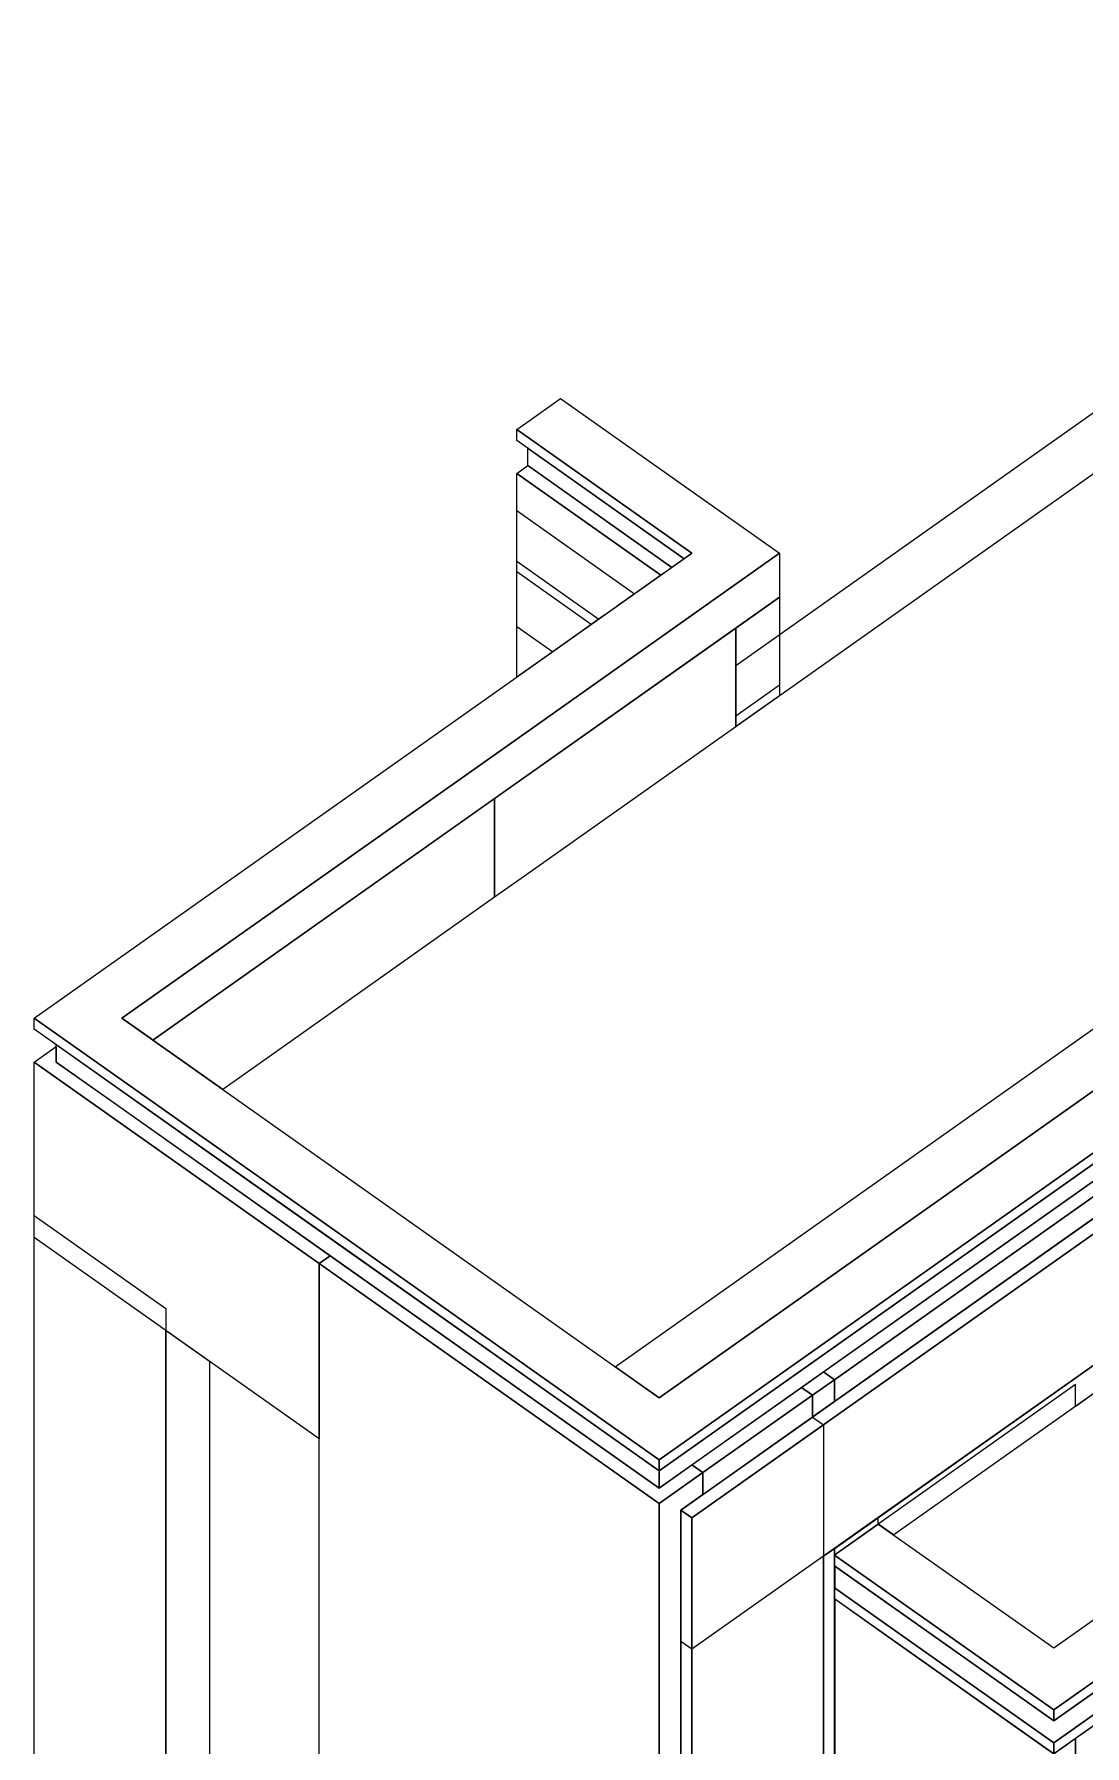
# Model space of a CAD drawing. Extents: x -14496 to -4349, y -27919 to -17633.
# Drawn here: x -14496 to -11107, y -24481 to -18958 of the extents above; entities that cross this region are included whole.
import ezdxf

# ---------------------------------------------------------------- set-up
doc = ezdxf.new("R2010")
doc.units = 0
doc.header["$LTSCALE"] = 1000
doc.header["$MEASUREMENT"] = 0
doc.layers.add('AE-FLOR', color=151, linetype='CONTINUOUS')

msp = doc.modelspace()

# ---------------------------------------------------------------- linework, layer by layer
at = {"layer": 'AE-FLOR', "linetype": 'Continuous'}
for points in [[(-12621.8562, -23258.0073), (-6540.7379, -18958.0073), (-6399.3165, -19058.0073), (-12480.4348, -23358.0073)], [(-12621.8562, -23258.0073), (-6540.7379, -18958.0073), (-6399.3165, -19058.0073), (-12480.4348, -23358.0073)], [(-12621.8562, -23258.0073), (-6540.7379, -18958.0073), (-6399.3165, -19058.0073), (-12480.4348, -23358.0073)], [(-12621.8562, -23258.0073), (-6540.7379, -18958.0073), (-6399.3165, -19058.0073), (-12480.4348, -23358.0073)], [(-12621.8562, -23258.0073), (-6540.7379, -18958.0073), (-6399.3165, -19058.0073), (-12480.4348, -23358.0073)], [(-12480.4347, -23558.0072), (-6116.4737, -19058.0072), (-6116.4737, -19093.3626), (-12480.4347, -23593.3626)], [(-12480.4347, -23558.0072), (-6116.4737, -19058.0072), (-6116.4737, -19093.3626), (-12480.4347, -23593.3626)], [(-12480.4347, -23558.0072), (-6116.4737, -19058.0072), (-6116.4737, -19093.3626), (-12480.4347, -23593.3626)], [(-12480.4347, -23558.0072), (-6116.4737, -19058.0072), (-6116.4737, -19093.3626), (-12480.4347, -23593.3626)], [(-12480.4347, -23558.0072), (-6116.4737, -19058.0072), (-6116.4737, -19093.3626), (-12480.4347, -23593.3626)], [(-12480.4347, -23593.3626), (-9153.851, -21241.1127), (-6187.1843, -19143.3626), (-6187.1843, -19199.4286), (-12480.4347, -23649.4286)], [(-12480.4347, -23593.3626), (-9153.851, -21241.1127), (-6187.1843, -19143.3626), (-6187.1843, -19199.4286), (-12480.4347, -23649.4286)], [(-12480.4347, -23593.3626), (-9153.851, -21241.1127), (-6187.1843, -19143.3626), (-6187.1843, -19199.4286), (-12480.4347, -23649.4286)], [(-12480.4347, -23593.3626), (-9153.851, -21241.1127), (-6187.1843, -19143.3626), (-6187.1843, -19199.4286), (-12480.4347, -23649.4286)], [(-12480.4347, -23593.3626), (-9153.851, -21241.1127), (-6187.1843, -19143.3626), (-6187.1843, -19199.4286), (-12480.4347, -23649.4286)], [(-12409.7239, -23720.1392), (-6187.1841, -19320.1391), (-6151.8288, -19345.1391), (-12374.3686, -23745.1392)], [(-12409.7239, -23720.1392), (-6187.1841, -19320.1391), (-6151.8288, -19345.1391), (-12374.3686, -23745.1392)], [(-12409.7239, -23720.1392), (-6187.1841, -19320.1391), (-6151.8288, -19345.1391), (-12374.3686, -23745.1392)], [(-12409.7239, -23720.1392), (-6187.1841, -19320.1391), (-6151.8288, -19345.1391), (-12374.3686, -23745.1392)], [(-12409.7239, -23720.1392), (-6187.1841, -19320.1391), (-6151.8288, -19345.1391), (-12374.3686, -23745.1392)], [(-12374.3686, -23745.1392), (-6151.8288, -19345.1391), (-6151.8288, -19769.4032), (-12374.3686, -24169.4033)], [(-12374.3686, -23745.1392), (-6151.8288, -19345.1391), (-6151.8288, -19769.4032), (-12374.3686, -24169.4033)], [(-12374.3686, -23745.1392), (-6151.8288, -19345.1391), (-6151.8288, -19769.4032), (-12374.3686, -24169.4033)], [(-12374.3686, -23745.1392), (-6151.8288, -19345.1391), (-6151.8288, -19769.4032), (-12374.3686, -24169.4033)], [(-12374.3686, -23745.1392), (-6151.8288, -19345.1391), (-6151.8288, -19769.4032), (-12374.3686, -24169.4033)], [(-12232.9472, -20994.6367), (-10253.0482, -19594.6367), (-10253.0482, -19792.6195), (-10253.1189, -19792.6695), (-12232.9472, -21192.6195)], [(-11914.7492, -23865.114), (-11907.6782, -23860.114), (-11844.0385, -23815.114), (-11836.1818, -23809.5584), (-11773.3278, -23765.114), (-11207.6419, -24165.1143), (-6257.8953, -20665.1135), (-6823.5802, -20265.1139), (-6816.5091, -20260.1138), (-6752.8695, -20215.1139), (-6746.4413, -20210.5684), (-6682.1589, -20165.1139), (-5975.0516, -20665.1142), (-11207.6419, -24365.1143)], [(-11914.7492, -23865.114), (-11907.6782, -23860.114), (-11844.0385, -23815.114), (-11836.1818, -23809.5584), (-11773.3278, -23765.114), (-11207.6419, -24165.1143), (-6257.8953, -20665.1135), (-6823.5802, -20265.1139), (-6816.5091, -20260.1138), (-6752.8695, -20215.1139), (-6746.4413, -20210.5684), (-6682.1589, -20165.1139), (-5975.0516, -20665.1142), (-11207.6419, -24365.1143)], [(-11914.7492, -23865.114), (-11907.6782, -23860.114), (-11844.0385, -23815.114), (-11836.1818, -23809.5584), (-11773.3278, -23765.114), (-11207.6419, -24165.1143), (-6257.8953, -20665.1135), (-6823.5802, -20265.1139), (-6816.5091, -20260.1138), (-6752.8695, -20215.1139), (-6746.4413, -20210.5684), (-6682.1589, -20165.1139), (-5975.0516, -20665.1142), (-11207.6419, -24365.1143)], [(-11914.7492, -23865.114), (-11907.6782, -23860.114), (-11844.0385, -23815.114), (-11836.1818, -23809.5584), (-11773.3278, -23765.114), (-11207.6419, -24165.1143), (-6257.8953, -20665.1135), (-6823.5802, -20265.1139), (-6816.5091, -20260.1138), (-6752.8695, -20215.1139), (-6746.4413, -20210.5684), (-6682.1589, -20165.1139), (-5975.0516, -20665.1142), (-11207.6419, -24365.1143)], [(-11914.7492, -23865.114), (-11907.6782, -23860.114), (-11844.0385, -23815.114), (-11836.1818, -23809.5584), (-11773.3278, -23765.114), (-11207.6419, -24165.1143), (-6257.8953, -20665.1135), (-6823.5802, -20265.1139), (-6816.5091, -20260.1138), (-6752.8695, -20215.1139), (-6746.4413, -20210.5684), (-6682.1589, -20165.1139), (-5975.0516, -20665.1142), (-11207.6419, -24365.1143)], [(-12939.347, -20268.8626), (-12939.347, -20233.5072), (-12374.3687, -20633.0072), (-12399.0696, -20650.4734), (-12399.3687, -20650.6849)], [(-12939.347, -20268.8626), (-12939.347, -20233.5072), (-12374.3687, -20633.0072), (-12399.0696, -20650.4734), (-12399.3687, -20650.6849)], [(-12939.347, -20268.8626), (-12939.347, -20233.5072), (-12374.3687, -20633.0072), (-12399.0696, -20650.4734), (-12399.3687, -20650.6849)], [(-12939.347, -20268.8626), (-12939.347, -20233.5072), (-12374.3687, -20633.0072), (-12399.0696, -20650.4734), (-12399.3687, -20650.6849)], [(-12939.347, -20268.8626), (-12939.347, -20233.5072), (-12374.3687, -20633.0072), (-12399.0696, -20650.4734), (-12399.3687, -20650.6849)], [(-12903.9916, -20349.9286), (-12903.9916, -20293.8626), (-12686.9913, -20447.305), (-12399.3687, -20650.6849), (-12434.7275, -20675.6873), (-12439.0133, -20678.7179)], [(-12903.9916, -20349.9286), (-12903.9916, -20293.8626), (-12686.9913, -20447.305), (-12399.3687, -20650.6849), (-12434.7275, -20675.6873), (-12439.0133, -20678.7179)], [(-12903.9916, -20349.9286), (-12903.9916, -20293.8626), (-12686.9913, -20447.305), (-12399.3687, -20650.6849), (-12434.7275, -20675.6873), (-12439.0133, -20678.7179)], [(-12903.9916, -20349.9286), (-12903.9916, -20293.8626), (-12686.9913, -20447.305), (-12399.3687, -20650.6849), (-12434.7275, -20675.6873), (-12439.0133, -20678.7179)], [(-12903.9916, -20349.9286), (-12903.9916, -20293.8626), (-12686.9913, -20447.305), (-12399.3687, -20650.6849), (-12434.7275, -20675.6873), (-12439.0133, -20678.7179)], [(-12939.3469, -20374.9285), (-12906.6024, -20351.7747), (-12903.9916, -20349.9286), (-12887.0219, -20361.928), (-12439.0133, -20678.7179), (-12463.1777, -20695.8047), (-12474.3685, -20703.7178)], [(-12939.3469, -20869.9032), (-12939.3469, -20374.9285), (-12474.3685, -20703.7178), (-12586.6923, -20783.1427), (-12606.8006, -20797.3614), (-12628.4224, -20812.6503), (-12653.2642, -20830.2162), (-12661.2806, -20835.8846), (-12805.169, -20937.629), (-12824.3685, -20951.2052)], [(-12939.3469, -20693.1266), (-12939.3469, -20495.1367), (-12559.3685, -20763.8219), (-12634.8254, -20817.1779), (-12634.8275, -20817.1795), (-12649.7943, -20827.7626), (-12649.7944, -20827.7626), (-12699.3682, -20862.8166), (-12699.3685, -20862.8168)], [(-14119.7739, -22198.8194), (-14212.8463, -22133.0072), (-12869.3434, -21183.0072), (-12091.526, -20633.0072), (-12091.526, -20774.4286), (-12869.3434, -21324.4286), (-14112.8463, -22203.7179)], [(-14119.7739, -22198.8194), (-14212.8463, -22133.0072), (-12869.3434, -21183.0072), (-12091.526, -20633.0072), (-12091.526, -20774.4286), (-12869.3434, -21324.4286), (-14112.8463, -22203.7179)], [(-14119.7739, -22198.8194), (-14212.8463, -22133.0072), (-12869.3434, -21183.0072), (-12091.526, -20633.0072), (-12091.526, -20774.4286), (-12869.3434, -21324.4286), (-14112.8463, -22203.7179)], [(-14119.7739, -22198.8194), (-14212.8463, -22133.0072), (-12869.3434, -21183.0072), (-12091.526, -20633.0072), (-12091.526, -20774.4286), (-12869.3434, -21324.4286), (-14112.8463, -22203.7179)], [(-14119.7739, -22198.8194), (-14212.8463, -22133.0072), (-12869.3434, -21183.0072), (-12091.526, -20633.0072), (-12091.526, -20774.4286), (-12869.3434, -21324.4286), (-14112.8463, -22203.7179)], [(-12939.3469, -20657.7712), (-12674.3685, -20845.1392), (-12683.424, -20851.5424), (-12685.5947, -20853.0773), (-12859.0601, -20975.7358), (-12939.3469, -21032.5071)], [(-11207.6419, -24365.1143), (-5975.0516, -20665.1142), (-5975.0516, -20700.4696), (-11207.6419, -24400.4697)], [(-11207.6419, -24365.1143), (-5975.0516, -20665.1142), (-5975.0516, -20700.4696), (-11207.6419, -24400.4697)], [(-11207.6419, -24365.1143), (-5975.0516, -20665.1142), (-5975.0516, -20700.4696), (-11207.6419, -24400.4697)], [(-11207.6419, -24365.1143), (-5975.0516, -20665.1142), (-5975.0516, -20700.4696), (-11207.6419, -24400.4697)], [(-11207.6419, -24365.1143), (-5975.0516, -20665.1142), (-5975.0516, -20700.4696), (-11207.6419, -24400.4697)], [(-11914.7492, -23971.18), (-11914.0421, -23970.68), (-11914.0421, -23900.9693), (-11435.4593, -24239.3784), (-11207.6419, -24400.4697), (-7607.6418, -21854.8852), (-6075.0516, -20771.1803), (-6029.597, -20739.039), (-6025.0516, -20735.8249), (-5975.0516, -20771.1803), (-11207.6419, -24471.1803)], [(-11914.7492, -23971.18), (-11914.0421, -23970.68), (-11914.0421, -23900.9693), (-11435.4593, -24239.3784), (-11207.6419, -24400.4697), (-7607.6418, -21854.8852), (-6075.0516, -20771.1803), (-6029.597, -20739.039), (-6025.0516, -20735.8249), (-5975.0516, -20771.1803), (-11207.6419, -24471.1803)], [(-11914.7492, -23971.18), (-11914.0421, -23970.68), (-11914.0421, -23900.9693), (-11435.4593, -24239.3784), (-11207.6419, -24400.4697), (-7607.6418, -21854.8852), (-6075.0516, -20771.1803), (-6029.597, -20739.039), (-6025.0516, -20735.8249), (-5975.0516, -20771.1803), (-11207.6419, -24471.1803)], [(-11914.7492, -23971.18), (-11914.0421, -23970.68), (-11914.0421, -23900.9693), (-11435.4593, -24239.3784), (-11207.6419, -24400.4697), (-7607.6418, -21854.8852), (-6075.0516, -20771.1803), (-6029.597, -20739.039), (-6025.0516, -20735.8249), (-5975.0516, -20771.1803), (-11207.6419, -24471.1803)], [(-11914.7492, -23971.18), (-11914.0421, -23970.68), (-11914.0421, -23900.9693), (-11435.4593, -24239.3784), (-11207.6419, -24400.4697), (-7607.6418, -21854.8852), (-6075.0516, -20771.1803), (-6029.597, -20739.039), (-6025.0516, -20735.8249), (-5975.0516, -20771.1803), (-11207.6419, -24471.1803)], [(-12232.9472, -20874.4285), (-12091.5258, -20774.4285), (-12091.5258, -21092.6195), (-12142.0355, -21128.3352), (-12232.9472, -21192.6195)], [(-11207.6419, -24471.1803), (-5975.0516, -20771.1803), (-5975.0516, -20806.5356), (-11207.6419, -24506.5357)], [(-11207.6419, -24471.1803), (-5975.0516, -20771.1803), (-5975.0516, -20806.5356), (-11207.6419, -24506.5357)], [(-11207.6419, -24471.1803), (-5975.0516, -20771.1803), (-5975.0516, -20806.5356), (-11207.6419, -24506.5357)], [(-11207.6419, -24471.1803), (-5975.0516, -20771.1803), (-5975.0516, -20806.5356), (-11207.6419, -24506.5357)], [(-11207.6419, -24471.1803), (-5975.0516, -20771.1803), (-5975.0516, -20806.5356), (-11207.6419, -24506.5357)], [(-13010.7645, -21424.4284), (-12232.947, -20874.4284), (-12232.947, -21192.6194), (-12914.8713, -21674.8127), (-13010.7645, -21742.6194)], [(-12232.9472, -21157.2712), (-12091.5258, -21057.2712), (-12091.5258, -21092.6195), (-12230.7719, -21191.0813), (-12232.9472, -21192.6195)], [(-14038.0801, -22256.5856), (-14112.8463, -22203.7179), (-13010.7645, -21424.4284), (-13010.7645, -21742.6194), (-13686.9203, -22220.7338), (-13887.8513, -22362.8134)], [(-14038.0801, -22256.5856), (-14112.8463, -22203.7179), (-13010.7645, -21424.4284), (-13010.7645, -21742.6194), (-13686.9203, -22220.7338), (-13887.8513, -22362.8134)], [(-14038.0801, -22256.5856), (-14112.8463, -22203.7179), (-13010.7645, -21424.4284), (-13010.7645, -21742.6194), (-13686.9203, -22220.7338), (-13887.8513, -22362.8134)], [(-14038.0801, -22256.5856), (-14112.8463, -22203.7179), (-13010.7645, -21424.4284), (-13010.7645, -21742.6194), (-13686.9203, -22220.7338), (-13887.8513, -22362.8134)], [(-14038.0801, -22256.5856), (-14112.8463, -22203.7179), (-13010.7645, -21424.4284), (-13010.7645, -21742.6194), (-13686.9203, -22220.7338), (-13887.8513, -22362.8134)], [(-13435.0288, -22918.3626), (-14495.689, -22168.3626), (-14495.689, -22133.0072), (-13435.0288, -22883.0072), (-12480.4347, -23558.0072), (-12480.4347, -23593.3626)], [(-13435.0288, -22918.3626), (-14495.689, -22168.3626), (-14495.689, -22133.0072), (-13435.0288, -22883.0072), (-12480.4347, -23558.0072), (-12480.4347, -23593.3626)], [(-13435.0288, -22918.3626), (-14495.689, -22168.3626), (-14495.689, -22133.0072), (-13435.0288, -22883.0072), (-12480.4347, -23558.0072), (-12480.4347, -23593.3626)], [(-13435.0288, -22918.3626), (-14495.689, -22168.3626), (-14495.689, -22133.0072), (-13435.0288, -22883.0072), (-12480.4347, -23558.0072), (-12480.4347, -23593.3626)], [(-13435.0288, -22918.3626), (-14495.689, -22168.3626), (-14495.689, -22133.0072), (-13435.0288, -22883.0072), (-12480.4347, -23558.0072), (-12480.4347, -23593.3626)], [(-14495.6887, -22274.4284), (-14424.9783, -22224.4286), (-14424.9783, -22274.4286), (-14230.5257, -22411.9274), (-13541.0949, -22899.4286), (-13576.4499, -22924.4284)], [(-14495.6887, -22274.4284), (-14424.9783, -22224.4286), (-14424.9783, -22274.4286), (-14230.5257, -22411.9274), (-13541.0949, -22899.4286), (-13576.4499, -22924.4284)], [(-14495.6887, -22274.4284), (-14424.9783, -22224.4286), (-14424.9783, -22274.4286), (-14230.5257, -22411.9274), (-13541.0949, -22899.4286), (-13576.4499, -22924.4284)], [(-14495.6887, -22274.4284), (-14424.9783, -22224.4286), (-14424.9783, -22274.4286), (-14230.5257, -22411.9274), (-13541.0949, -22899.4286), (-13576.4499, -22924.4284)], [(-14495.6887, -22274.4284), (-14424.9783, -22224.4286), (-14424.9783, -22274.4286), (-14230.5257, -22411.9274), (-13541.0949, -22899.4286), (-13576.4499, -22924.4284)], [(-13399.6735, -22999.4286), (-14424.9783, -22274.4286), (-14424.9783, -22218.3626), (-13883.0068, -22601.5943), (-13399.6735, -22943.3626), (-12913.768, -23286.9496), (-12480.4347, -23593.3626), (-12480.4347, -23649.4286)], [(-13399.6735, -22999.4286), (-14424.9783, -22274.4286), (-14424.9783, -22218.3626), (-13883.0068, -22601.5943), (-13399.6735, -22943.3626), (-12913.768, -23286.9496), (-12480.4347, -23593.3626), (-12480.4347, -23649.4286)], [(-13399.6735, -22999.4286), (-14424.9783, -22274.4286), (-14424.9783, -22218.3626), (-13883.0068, -22601.5943), (-13399.6735, -22943.3626), (-12913.768, -23286.9496), (-12480.4347, -23593.3626), (-12480.4347, -23649.4286)], [(-13399.6735, -22999.4286), (-14424.9783, -22274.4286), (-14424.9783, -22218.3626), (-13883.0068, -22601.5943), (-13399.6735, -22943.3626), (-12913.768, -23286.9496), (-12480.4347, -23593.3626), (-12480.4347, -23649.4286)], [(-13399.6735, -22999.4286), (-14424.9783, -22274.4286), (-14424.9783, -22218.3626), (-13883.0068, -22601.5943), (-13399.6735, -22943.3626), (-12913.768, -23286.9496), (-12480.4347, -23593.3626), (-12480.4347, -23649.4286)], [(-14495.6887, -22840.1138), (-14495.6887, -22274.4284), (-13576.4499, -22924.4284), (-13576.4499, -23490.1138)], [(-14495.6887, -22840.1138), (-14495.6887, -22274.4284), (-13576.4499, -22924.4284), (-13576.4499, -23490.1138)], [(-14495.6887, -22840.1138), (-14495.6887, -22274.4284), (-13576.4499, -22924.4284), (-13576.4499, -23490.1138)], [(-14495.6887, -22840.1138), (-14495.6887, -22274.4284), (-13576.4499, -22924.4284), (-13576.4499, -23490.1138)], [(-14495.6887, -22840.1138), (-14495.6887, -22274.4284), (-13576.4499, -22924.4284), (-13576.4499, -23490.1138)], [(-11950.1045, -23274.4285), (-11490.4851, -22949.4285), (-11030.8656, -22624.4285), (-10995.5103, -22649.4285), (-11914.7492, -23299.4285)], [(-11914.7492, -23299.4285), (-10995.5103, -22649.4285), (-10995.5103, -22720.1392), (-11013.188, -22732.6392), (-11110.3268, -22801.3267), (-11914.6608, -23370.0767), (-11914.7298, -23370.1255), (-11914.7492, -23370.1392)], [(-14495.6887, -24855.3682), (-14495.6887, -22769.4032), (-14071.4247, -23069.4032), (-14071.4247, -25155.3682)], [(-13576.4499, -22924.4284), (-13541.0949, -22899.4286), (-13267.093, -23093.1771), (-12480.4347, -23649.4286), (-12378.9304, -23577.6542), (-12374.3684, -23574.4284), (-12339.0131, -23599.4284), (-12480.4344, -23699.4284)], [(-12621.8554, -26074.2948), (-13531.4049, -25431.1461), (-13576.4495, -25399.2948), (-13576.4499, -25505.3682), (-13576.4499, -22924.4284), (-12480.4344, -23699.4284), (-12480.4344, -26174.2947)], [(-14071.4247, -23140.1138), (-14066.1223, -23143.8631), (-13930.0033, -23240.1138), (-13930.0033, -25055.3682), (-14071.4247, -25155.3682)], [(-11914.7491, -23844.4032), (-11914.5999, -23844.2977), (-11914.0679, -23843.9216), (-11880.4131, -23820.124), (-11131.7541, -23290.7421), (-11066.2211, -23244.4033), (-11066.2211, -23335.8176), (-11131.9701, -23382.3092), (-11136.9317, -23385.8176), (-11136.9317, -23315.114), (-11914.0421, -23864.614), (-11914.5942, -23865.0044), (-11914.7491, -23865.1139)], [(-11724.318, -23799.7691), (-11773.204, -23765.2015), (-11773.3279, -23765.1139), (-11773.328, -23744.4034), (-11773.2405, -23744.3415), (-11066.2211, -23244.4033), (-11066.2211, -23335.8173), (-11723.3329, -23800.4657)], [(-11724.318, -23799.7691), (-11773.204, -23765.2015), (-11773.3279, -23765.1139), (-11773.328, -23744.4034), (-11773.2405, -23744.3415), (-11066.2211, -23244.4033), (-11066.2211, -23335.8173), (-11723.3329, -23800.4657)], [(-11724.318, -23799.7691), (-11773.204, -23765.2015), (-11773.3279, -23765.1139), (-11773.328, -23744.4034), (-11773.2405, -23744.3415), (-11066.2211, -23244.4033), (-11066.2211, -23335.8173), (-11723.3329, -23800.4657)], [(-11724.318, -23799.7691), (-11773.204, -23765.2015), (-11773.3279, -23765.1139), (-11773.328, -23744.4034), (-11773.2405, -23744.3415), (-11066.2211, -23244.4033), (-11066.2211, -23335.8173), (-11723.3329, -23800.4657)], [(-11724.318, -23799.7691), (-11773.204, -23765.2015), (-11773.3279, -23765.1139), (-11773.328, -23744.4034), (-11773.2405, -23744.3415), (-11066.2211, -23244.4033), (-11066.2211, -23335.8173), (-11723.3329, -23800.4657)], [(-12020.8152, -23324.4285), (-11961.8896, -23282.7619), (-11950.1045, -23274.4285), (-11914.7492, -23299.4285), (-11985.4598, -23349.4285)], [(-11985.4598, -23349.4285), (-11914.7492, -23299.4285), (-11914.7492, -23370.1392), (-11983.4395, -23418.7106), (-11983.5226, -23418.7693), (-11985.4598, -23420.1392)], [(-12374.3685, -23574.4285), (-12020.8152, -23324.4285), (-11985.4598, -23349.4285), (-12339.0132, -23599.4285)], [(-12339.0132, -23599.4285), (-11985.4598, -23349.4285), (-11985.4598, -23420.1392), (-11995.1462, -23426.9885), (-12338.598, -23669.8456), (-12339.0132, -23670.1392)], [(-12409.7239, -23720.1392), (-11985.4599, -23420.1392), (-11950.1045, -23445.1392), (-12374.3686, -23745.1392)], [(-12409.7239, -23720.1392), (-11985.4599, -23420.1392), (-11950.1045, -23445.1392), (-12374.3686, -23745.1392)], [(-12409.7239, -23720.1392), (-11985.4599, -23420.1392), (-11950.1045, -23445.1392), (-12374.3686, -23745.1392)], [(-12409.7239, -23720.1392), (-11985.4599, -23420.1392), (-11950.1045, -23445.1392), (-12374.3686, -23745.1392)], [(-12409.7239, -23720.1392), (-11985.4599, -23420.1392), (-11950.1045, -23445.1392), (-12374.3686, -23745.1392)], [(-12374.3686, -23745.1392), (-11950.1045, -23445.1392), (-11950.1045, -25849.2952), (-12356.4408, -26136.6183), (-12374.3683, -26149.295), (-12374.3686, -26168.7477)], [(-12374.3686, -23745.1392), (-11950.1045, -23445.1392), (-11950.1045, -25849.2952), (-12356.4408, -26136.6183), (-12374.3683, -26149.295), (-12374.3686, -26168.7477)], [(-12374.3686, -23745.1392), (-11950.1045, -23445.1392), (-11950.1045, -25849.2952), (-12356.4408, -26136.6183), (-12374.3683, -26149.295), (-12374.3686, -26168.7477)], [(-12374.3686, -23745.1392), (-11950.1045, -23445.1392), (-11950.1045, -25849.2952), (-12356.4408, -26136.6183), (-12374.3683, -26149.295), (-12374.3686, -26168.7477)], [(-12374.3686, -23745.1392), (-11950.1045, -23445.1392), (-11950.1045, -25849.2952), (-12356.4408, -26136.6183), (-12374.3683, -26149.295), (-12374.3686, -26168.7477)], [(-12480.4344, -23699.4284), (-12339.0131, -23599.4284), (-12339.0131, -23670.1391), (-12409.7239, -23720.1392), (-12409.7239, -26124.2948), (-12480.4341, -26174.2949), (-12480.4344, -26191.9798)], [(-12409.7239, -24144.4033), (-12409.7239, -23720.1392), (-12374.3686, -23745.1392), (-12374.3686, -24169.4033)], [(-12409.7239, -24144.4033), (-12409.7239, -23720.1392), (-12374.3686, -23745.1392), (-12374.3686, -24169.4033)], [(-12409.7239, -24144.4033), (-12409.7239, -23720.1392), (-12374.3686, -23745.1392), (-12374.3686, -24169.4033)], [(-12409.7239, -24144.4033), (-12409.7239, -23720.1392), (-12374.3686, -23745.1392), (-12374.3686, -24169.4033)], [(-12409.7239, -24144.4033), (-12409.7239, -23720.1392), (-12374.3686, -23745.1392), (-12374.3686, -24169.4033)], [(-12408.2299, -26125.3512), (-12409.7239, -26124.2948), (-12409.7239, -23720.1393), (-12374.3686, -23745.1392), (-12374.3686, -26149.2948)], [(-12408.2299, -26125.3512), (-12409.7239, -26124.2948), (-12409.7239, -23720.1393), (-12374.3686, -23745.1392), (-12374.3686, -26149.2948)], [(-12408.2299, -26125.3512), (-12409.7239, -26124.2948), (-12409.7239, -23720.1393), (-12374.3686, -23745.1392), (-12374.3686, -26149.2948)], [(-12408.2299, -26125.3512), (-12409.7239, -26124.2948), (-12409.7239, -23720.1393), (-12374.3686, -23745.1392), (-12374.3686, -26149.2948)], [(-12408.2299, -26125.3512), (-12409.7239, -26124.2948), (-12409.7239, -23720.1393), (-12374.3686, -23745.1392), (-12374.3686, -26149.2948)], [(-11950.1045, -23869.4033), (-11914.7492, -23844.4033), (-11914.7492, -25774.2952), (-11917.6553, -25776.3501), (-11950.1045, -25799.2952)], [(-11914.7491, -23900.4694), (-11914.7491, -23865.114), (-11207.6419, -24365.1143), (-11207.6419, -24400.4697)], [(-11914.7491, -23900.4694), (-11914.7491, -23865.114), (-11207.6419, -24365.1143), (-11207.6419, -24400.4697)], [(-11914.7491, -23900.4694), (-11914.7491, -23865.114), (-11207.6419, -24365.1143), (-11207.6419, -24400.4697)], [(-11914.7491, -23900.4694), (-11914.7491, -23865.114), (-11207.6419, -24365.1143), (-11207.6419, -24400.4697)], [(-11914.7491, -23900.4694), (-11914.7491, -23865.114), (-11207.6419, -24365.1143), (-11207.6419, -24400.4697)], [(-11914.7491, -23900.4694), (-11914.5844, -23900.5858), (-11914.0421, -23900.9693), (-11914.0421, -23970.68), (-11914.5651, -23971.0498), (-11914.7491, -23971.1799)], [(-11914.7492, -25774.2952), (-11914.7492, -24006.5353), (-11914.7491, -24006.5354), (-11914.5554, -24006.6724), (-11914.0421, -24007.0353), (-11914.0421, -25791.4799), (-11914.0663, -25791.497), (-11914.7489, -25791.9798)], [(-11914.7491, -24006.5354), (-11914.7491, -23971.18), (-11207.6419, -24471.1803), (-11207.6419, -24506.5357)], [(-11914.7491, -24006.5354), (-11914.7491, -23971.18), (-11207.6419, -24471.1803), (-11207.6419, -24506.5357)], [(-11914.7491, -24006.5354), (-11914.7491, -23971.18), (-11207.6419, -24471.1803), (-11207.6419, -24506.5357)], [(-11914.7491, -24006.5354), (-11914.7491, -23971.18), (-11207.6419, -24471.1803), (-11207.6419, -24506.5357)], [(-11914.7491, -24006.5354), (-11914.7491, -23971.18), (-11207.6419, -24471.1803), (-11207.6419, -24506.5357)], [(-11271.4465, -25140.1376), (-11278.3527, -25134.9088), (-11278.3527, -25124.295), (-11914.0421, -24674.7947), (-11914.0421, -24007.0353), (-11768.0736, -24110.2506), (-11223.9395, -24495.0115), (-11222.1644, -24496.2667), (-11207.6423, -24506.5354), (-11207.6422, -25188.4443)], [(-11136.9317, -24456.5361), (-11110.5921, -24437.9111), (-11066.2211, -24406.5361), (-11066.2211, -25191.98), (-11136.9317, -25241.98)], [(-11140.0373, -25239.6287), (-11143.3707, -25237.105), (-11207.6424, -25188.4444), (-11207.6424, -24506.5353), (-11194.4721, -24497.2233), (-11166.1423, -24477.1911), (-11136.9317, -24456.5361), (-11136.9317, -25241.98)]]:
    msp.add_lwpolyline(points, close=True, dxfattribs=at)
msp.add_lwpolyline([(-6116.4737, -19058.0072), (-12480.4347, -23558.0072), (-13435.0288, -22883.0072), (-14495.689, -22133.0072), (-13010.7648, -21083.0072), (-12374.3687, -20633.0072), (-12939.347, -20233.5072), (-12906.6025, -20210.3534), (-12797.9256, -20133.5072), (-12091.526, -20633.0072), (-12869.3434, -21183.0072), (-14212.8463, -22133.0072), (-13293.6075, -22783.0072), (-12480.4347, -23358.0072), (-6399.3164, -19058.0072)], dxfattribs=at)
msp.add_lwpolyline([(-6116.4737, -19058.0072), (-12480.4347, -23558.0072), (-13435.0288, -22883.0072), (-14495.689, -22133.0072), (-13010.7648, -21083.0072), (-12374.3687, -20633.0072), (-12939.347, -20233.5072), (-12906.6025, -20210.3534), (-12797.9256, -20133.5072), (-12091.526, -20633.0072), (-12869.3434, -21183.0072), (-14212.8463, -22133.0072), (-13293.6075, -22783.0072), (-12480.4347, -23358.0072), (-6399.3164, -19058.0072)], dxfattribs=at)
msp.add_lwpolyline([(-6116.4737, -19058.0072), (-12480.4347, -23558.0072), (-13435.0288, -22883.0072), (-14495.689, -22133.0072), (-13010.7648, -21083.0072), (-12374.3687, -20633.0072), (-12939.347, -20233.5072), (-12906.6025, -20210.3534), (-12797.9256, -20133.5072), (-12091.526, -20633.0072), (-12869.3434, -21183.0072), (-14212.8463, -22133.0072), (-13293.6075, -22783.0072), (-12480.4347, -23358.0072), (-6399.3164, -19058.0072)], dxfattribs=at)
msp.add_lwpolyline([(-6116.4737, -19058.0072), (-12480.4347, -23558.0072), (-13435.0288, -22883.0072), (-14495.689, -22133.0072), (-13010.7648, -21083.0072), (-12374.3687, -20633.0072), (-12939.347, -20233.5072), (-12906.6025, -20210.3534), (-12797.9256, -20133.5072), (-12091.526, -20633.0072), (-12869.3434, -21183.0072), (-14212.8463, -22133.0072), (-13293.6075, -22783.0072), (-12480.4347, -23358.0072), (-6399.3164, -19058.0072)], dxfattribs=at)
msp.add_lwpolyline([(-6116.4737, -19058.0072), (-12480.4347, -23558.0072), (-13435.0288, -22883.0072), (-14495.689, -22133.0072), (-13010.7648, -21083.0072), (-12374.3687, -20633.0072), (-12939.347, -20233.5072), (-12906.6025, -20210.3534), (-12797.9256, -20133.5072), (-12091.526, -20633.0072), (-12869.3434, -21183.0072), (-14212.8463, -22133.0072), (-13293.6075, -22783.0072), (-12480.4347, -23358.0072), (-6399.3164, -19058.0072)], dxfattribs=at)

doc.saveas('drawing.dxf')
